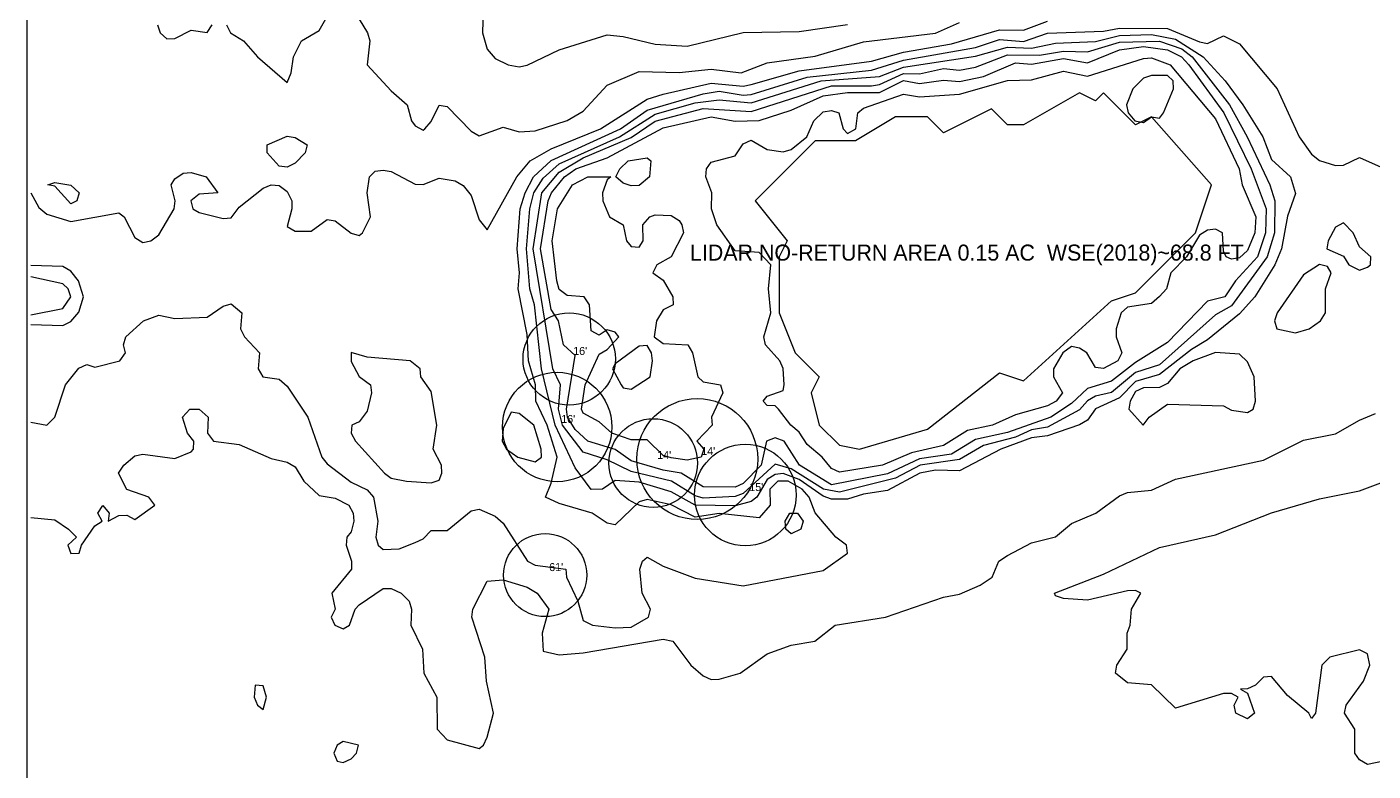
# Model space of a CAD drawing. Extents: x 426033 to 427066, y 1577130 to 1578168.
# Drawn here: x 426050 to 426386.4, y 1577512.5 to 1577698.5 of the extents above; entities that cross this region are included whole.
import ezdxf
from ezdxf.enums import TextEntityAlignment as Align

# ---------------------------------------------------------------- set-up
doc = ezdxf.new("R2010")
doc.units = 21
doc.header["$MEASUREMENT"] = 0
for name, color, linetype in [('C-TOPO-HALF', 9, 'Continuous'), ('C-TOPO-MAJR', 3, 'Continuous'), ('C-TOPO-MINR', 8, 'Continuous'), ('C-WATR-ANNO', 5, 'Continuous'), ('C-WATR-LIDAR', 5, 'Continuous'), ('G-ANNO-ZONE', 6, 'Continuous'), ('L-PLNT-ANNO', 92, 'Continuous'), ('L-PLNT-TREE', 92, 'Continuous')]:
    doc.layers.add(name, color=color, linetype=linetype)

msp = doc.modelspace()

# ---------------------------------------------------------------- linework, layer by layer
at = {"layer": 'C-TOPO-HALF'}
for points, elevation in [([(426164.16, 1577709), (426163.87, 1577697), (426165, 1577692.94), (426167, 1577690.58), (426170.29, 1577689), (426170.29, 1577689), (426173, 1577688.46), (426175, 1577688.89), (426183, 1577692.78), (426195, 1577696.48), (426199, 1577696.12), (426207, 1577694.13), (426215, 1577693.65), (426229, 1577697.05), (426243, 1577697.31), (426255, 1577699.07)], 72.5), ([(426051, 1577657.02), (426053, 1577653.35), (426055, 1577651.71), (426061, 1577649.88), (426073, 1577652.01), (426074.26, 1577651), (426077, 1577645.86), (426079, 1577644.6), (426081, 1577645), (426083, 1577646.54), (426086.77, 1577653), (426087.04, 1577655), (426086.05, 1577659), (426087, 1577660.48), (426089, 1577661.89), (426091, 1577662.12), (426094.82, 1577661), (426097.68, 1577657), (426093, 1577656.66), (426090.98, 1577655), (426091.42, 1577653), (426093, 1577652.1), (426099, 1577650.57), (426101, 1577650.73), (426103, 1577653.41), (426109, 1577658.18), (426111, 1577658.98), (426113, 1577658.88), (426115, 1577657.33), (426116.16, 1577655), (426116.23, 1577653), (426115, 1577648.63), (426117, 1577647.46), (426121, 1577647.41), (426125, 1577650.35), (426127, 1577650.01), (426131, 1577646.94), (426133, 1577646.33), (426133.89, 1577647), (426135.85, 1577651), (426134.99, 1577657), (426135.59, 1577661), (426137, 1577662.43), (426139, 1577662.71), (426141, 1577662.33), (426147, 1577659.21), (426149, 1577659.07), (426153, 1577660.72), (426157, 1577660), (426159, 1577658.82), (426161, 1577656.33), (426163, 1577650.28), (426165, 1577647.73), (426172.41, 1577661), (426175.75, 1577665), (426181, 1577667.97), (426193.35, 1577673), (426205, 1577680.42), (426209, 1577681.68), (426221, 1577684.41), (426229, 1577683.7), (426231, 1577684.06), (426243, 1577687.48), (426261, 1577689.93), (426269, 1577692.2), (426281, 1577694.24), (426293, 1577697.75), (426299, 1577697.65), (426305, 1577699.92)], 71.5), ([(426051, 1577624.12), (426059, 1577623.9), (426061, 1577624.89), (426063, 1577627.16), (426064.13, 1577631), (426062.86, 1577635), (426061, 1577637.41), (426059, 1577638.64), (426051, 1577638.88)], 71.5), ([(426051, 1577575.87), (426057, 1577575.29), (426060.42, 1577573), (426062.35, 1577571), (426060.22, 1577569), (426061, 1577566.9), (426063.04, 1577567), (426063.61, 1577569), (426067, 1577573.82), (426068.79, 1577575), (426067.76, 1577577), (426069, 1577578.9), (426070.56, 1577577), (426070.34, 1577575), (426073, 1577576.37), (426075, 1577576.45), (426077, 1577575.36), (426081.97, 1577579), (426080.5, 1577581), (426075, 1577582.87), (426072.92, 1577587), (426074.25, 1577589), (426077, 1577591.31), (426079, 1577591.7), (426087, 1577590.67), (426091, 1577592.3), (426091.61, 1577593), (426091.7, 1577595), (426090.1, 1577597), (426088.87, 1577601), (426090.7, 1577603), (426093, 1577602.94), (426095.29, 1577601), (426095.13, 1577597), (426096.61, 1577595), (426103, 1577594.11), (426111, 1577590.64), (426115, 1577589.74), (426117, 1577588.57), (426119.21, 1577585), (426123, 1577581.39), (426127, 1577580.7), (426130.44, 1577579), (426131.53, 1577577), (426131.69, 1577575), (426131, 1577572.28), (426129.9, 1577571), (426129.79, 1577569), (426131.09, 1577565), (426131.08, 1577563), (426126.17, 1577557), (426126.99, 1577553), (426126.02, 1577551), (426126.94, 1577549), (426129, 1577548.07), (426130.58, 1577549), (426132.01, 1577553), (426133, 1577554.1), (426139, 1577558.19), (426141, 1577558.19), (426143.51, 1577557), (426145.48, 1577555), (426146.13, 1577553), (426145.92, 1577549), (426148.82, 1577543), (426149.2, 1577537), (426152.42, 1577531), (426152.54, 1577523), (426155, 1577520.34), (426163, 1577518.21), (426164.06, 1577519), (426165, 1577521.02), (426166.6, 1577527), (426164.85, 1577535), (426164.44, 1577541), (426161.15, 1577551), (426161.41, 1577553), (426165, 1577560.02), (426169, 1577560.28), (426175, 1577558.45), (426177.47, 1577557), (426180.42, 1577553), (426178.71, 1577547), (426179, 1577542.46), (426183, 1577541.55), (426189, 1577542.08), (426209, 1577545.51), (426211.37, 1577545), (426215.89, 1577539), (426219, 1577536.29), (426221, 1577535.37), (426223, 1577535.51), (426228.26, 1577537), (426235, 1577541.83), (426241, 1577543.96), (426246.84, 1577545), (426251.99, 1577549), (426264.56, 1577551), (426279, 1577555.96), (426283, 1577556.75), (426288.15, 1577559), (426291.15, 1577561), (426292.89, 1577565), (426295, 1577566.41), (426301, 1577569.55), (426307, 1577571.07), (426311, 1577574.42), (426317.07, 1577577), (426323, 1577581.31), (426325, 1577582.12), (426331, 1577582.74), (426337, 1577585.48), (426359, 1577590.19), (426369, 1577595.21), (426377, 1577596.8), (426383, 1577600.23), (426387, 1577601.84)], 70.5)]:
    msp.add_lwpolyline(points, dxfattribs=dict(at, elevation=elevation))
for points, elevation in [([(426217, 1577578.99), (426211, 1577582.28), (426203, 1577584.7), (426197, 1577585.16), (426193.79, 1577583), (426191, 1577582.92), (426187, 1577588.3), (426181.99, 1577599), (426178.58, 1577613), (426176.87, 1577629), (426175.63, 1577633), (426174.8, 1577643), (426175.66, 1577653), (426176.63, 1577657), (426179, 1577660.7), (426183, 1577664.25), (426198.06, 1577671), (426207, 1577676.68), (426217, 1577679.53), (426223, 1577680.29), (426231, 1577679.48), (426248.43, 1577685), (426263, 1577686.1), (426269, 1577688.44), (426287, 1577691.2), (426295, 1577693.45), (426301, 1577693.14), (426307, 1577694.42), (426317, 1577694.82), (426323, 1577696.31), (426331, 1577696.54), (426337, 1577695.4), (426343.89, 1577691), (426349.42, 1577685), (426353.86, 1577679), (426358.84, 1577671), (426361, 1577665.36), (426365.7, 1577661), (426367, 1577656.89), (426365, 1577651.2), (426363.47, 1577643), (426361.82, 1577639), (426356.86, 1577631), (426353, 1577626.77), (426345, 1577620.27), (426341, 1577617.91), (426333, 1577611.63), (426327, 1577609.88), (426323, 1577605.77), (426317, 1577603.01), (426315, 1577600.24), (426313, 1577599.03), (426305, 1577596.33), (426301, 1577595.8), (426293.32, 1577593), (426283, 1577587.57), (426277, 1577587.74), (426273.15, 1577587), (426265, 1577582.66), (426259, 1577581.75), (426255, 1577580.43), (426251, 1577580.51), (426249, 1577581.19), (426243, 1577585.36), (426239, 1577586.89), (426237, 1577586.66), (426235, 1577585.42), (426232.38, 1577581), (426231, 1577579.85), (426227, 1577578.83), (426217, 1577578.99)], 70.5), ([(426217, 1577584.79), (426213.48, 1577587), (426209, 1577587.68), (426201, 1577590.09), (426197, 1577592.88), (426190.17, 1577595), (426187, 1577597.9), (426185.04, 1577601), (426184.85, 1577603), (426187, 1577616.35), (426184.06, 1577619), (426182.86, 1577625), (426181, 1577627.83), (426178.31, 1577643), (426180.21, 1577655), (426181.06, 1577657), (426184.32, 1577661), (426187.15, 1577663), (426195, 1577665.78), (426209, 1577673.26), (426221, 1577675.98), (426227, 1577674.94), (426233, 1577675.08), (426241, 1577677.64), (426249, 1577681.24), (426255, 1577682.07), (426263, 1577682.07), (426269, 1577685.12), (426273, 1577684.33), (426279, 1577685.17), (426283, 1577684.86), (426289, 1577686.12), (426297, 1577689.54), (426301, 1577689.16), (426309, 1577690.56), (426315, 1577689.48), (426323, 1577692.72), (426329, 1577693.56), (426335, 1577692.78), (426338.5, 1577691), (426340.37, 1577689), (426349.07, 1577677), (426355.88, 1577663), (426359.68, 1577653), (426359.52, 1577647), (426357.45, 1577641), (426352.03, 1577635), (426349.34, 1577631), (426345, 1577629.93), (426335, 1577619.6), (426327, 1577614.66), (426321, 1577609.97), (426315, 1577608.15), (426311, 1577604.41), (426305.88, 1577601), (426295, 1577597.14), (426287, 1577595.42), (426281, 1577591.69), (426273, 1577590.52), (426265, 1577586.82), (426251, 1577584.06), (426243.02, 1577589), (426239.18, 1577595), (426237, 1577595.79), (426234.83, 1577595), (426233.44, 1577589), (426229, 1577584.4), (426227, 1577583.48), (426219, 1577583.58), (426217, 1577584.79)], 69.5), ([(426113, 1577663.68), (426110.06, 1577667), (426110.01, 1577669), (426115, 1577671.14), (426117, 1577670.82), (426119.99, 1577669), (426119.51, 1577667), (426117, 1577664.39), (426115, 1577663.45), (426113, 1577663.68)], 71.5), ([(426061, 1577654.29), (426057, 1577658.66), (426055.2, 1577659), (426057, 1577659.63), (426061, 1577658.97), (426063.02, 1577657), (426062.46, 1577655), (426061, 1577654.29)], 71.5), ([(426144.85, 1577585), (426151, 1577584.52), (426153, 1577585.21), (426153.67, 1577587), (426153.57, 1577589), (426151.54, 1577593), (426152.46, 1577599), (426151, 1577607.41), (426148.44, 1577611), (426148.25, 1577613), (426145.8, 1577615), (426135, 1577615.95), (426131, 1577617.1), (426131, 1577614.89), (426133, 1577611.16), (426135.87, 1577609), (426136.09, 1577607), (426135, 1577602.48), (426133, 1577599.77), (426131.21, 1577599), (426130.99, 1577597), (426132.07, 1577595), (426139.32, 1577587), (426141, 1577585.74), (426144.85, 1577585)], 71.5), ([(426172.66, 1577591), (426177, 1577589.77), (426178.61, 1577591), (426178.47, 1577593), (426176.65, 1577599), (426173, 1577601.91), (426171, 1577602.18), (426169, 1577598.16), (426168.78, 1577595), (426169.83, 1577593), (426172.66, 1577591)], 71.5), ([(426107.64, 1577529), (426109, 1577527.95), (426109.83, 1577531), (426109, 1577533.83), (426107, 1577534.02), (426106.81, 1577531), (426107.64, 1577529)], 70.5), ([(426127.48, 1577515), (426129, 1577514.71), (426131, 1577515.59), (426132.38, 1577517), (426132.82, 1577519), (426129, 1577519.9), (426127.52, 1577519), (426126.72, 1577517), (426127.48, 1577515)], 70.5)]:
    msp.add_lwpolyline(points, close=True, dxfattribs=dict(at, elevation=elevation))
at = {"layer": 'C-TOPO-MAJR', "elevation": 70}
msp.add_lwpolyline([(426219, 1577580.71), (426217, 1577581.28), (426211.06, 1577585), (426201, 1577587.41), (426195, 1577590.29), (426189, 1577592.25), (426183.83, 1577599), (426182.82, 1577603), (426183.36, 1577609), (426181.42, 1577613), (426176.49, 1577643), (426178.68, 1577657), (426183, 1577662.18), (426189, 1577665.72), (426201, 1577670.81), (426207, 1577674.93), (426219, 1577678.1), (426231, 1577677.34), (426251, 1577683.79), (426261, 1577683.79), (426263, 1577684.09), (426269, 1577686.8), (426273, 1577686.74), (426279, 1577688.07), (426283, 1577687.66), (426287, 1577688.38), (426295, 1577691.52), (426303, 1577691.4), (426309, 1577692.44), (426315, 1577692.21), (426323, 1577694.7), (426333, 1577694.92), (426338.6, 1577693), (426341.17, 1577691), (426350.45, 1577679), (426354.93, 1577671), (426360.6, 1577659), (426361.83, 1577655), (426361.7, 1577647), (426359.91, 1577641), (426351, 1577628.74), (426347, 1577626.55), (426333, 1577614.02), (426327, 1577612.09), (426321, 1577607.13), (426317, 1577606.21), (426315, 1577605.06), (426313, 1577602.82), (426305, 1577598.44), (426301, 1577597.8), (426297, 1577595.93), (426289, 1577593.91), (426283, 1577590.4), (426273.18, 1577589), (426267, 1577585.7), (426253, 1577582.24), (426249.05, 1577583), (426241, 1577588.05), (426237, 1577589.18), (426229, 1577581.87), (426227, 1577581.11), (426219, 1577580.71)], close=True, dxfattribs=at)
msp.add_lwpolyline([(426391, 1577515.38), (426385, 1577514.14), (426383, 1577515.31), (426381.81, 1577517), (426381.83, 1577523), (426379.23, 1577527), (426379.62, 1577529), (426383.99, 1577535), (426385.55, 1577539), (426385, 1577541.82), (426383, 1577542.85), (426375.52, 1577541), (426373.59, 1577539), (426371.95, 1577527), (426371, 1577525.63), (426370.34, 1577527), (426365, 1577531.42), (426361, 1577536.19), (426359, 1577535.96), (426357, 1577534.02), (426355, 1577533.12), (426353.24, 1577533), (426355, 1577531.97), (426356.76, 1577527), (426355, 1577525.59), (426352.05, 1577527), (426351.65, 1577529), (426352.62, 1577531), (426351, 1577531.88), (426349, 1577531.9), (426337, 1577528.23), (426331, 1577534.1), (426325, 1577534.59), (426321.98, 1577537), (426322.32, 1577539), (426324.9, 1577543), (426324.9, 1577547), (426325.67, 1577549), (426325.97, 1577553), (426328.31, 1577557), (426327, 1577557.65), (426325, 1577557.56), (426315, 1577555.21), (426309, 1577555.61), (426307, 1577556.35), (426306.79, 1577557), (426319, 1577561.69), (426333, 1577568.36), (426347, 1577571.53), (426361, 1577577.05), (426373, 1577580.55), (426383, 1577582.54), (426397, 1577587.8)], dxfattribs=at)
at = {"layer": 'C-TOPO-MINR'}
for points, elevation in [([(426099.87, 1577699), (426100.87, 1577697), (426104.15, 1577695), (426107.65, 1577691), (426115, 1577684.59), (426116.06, 1577687), (426116.64, 1577691), (426118.63, 1577695), (426123, 1577697.56), (426125, 1577701.1)], 72), ([(426051, 1577599.72), (426055, 1577598.96), (426057, 1577600.96), (426059.68, 1577609), (426063, 1577613.2), (426065, 1577614.13), (426067, 1577613.42), (426073.19, 1577615), (426074.61, 1577617), (426074.16, 1577619), (426074.72, 1577621), (426079.16, 1577625), (426083, 1577626.47), (426087, 1577625.63), (426095, 1577625.94), (426099, 1577628.7), (426101, 1577629.31), (426103.7, 1577627), (426103.37, 1577623), (426104.34, 1577621), (426108.11, 1577617), (426107.78, 1577613), (426108.94, 1577611), (426113, 1577610.49), (426115, 1577608.67), (426120.16, 1577601), (426123.73, 1577591), (426125, 1577589.31), (426131, 1577584.71), (426135, 1577582.77), (426136.63, 1577581), (426137.65, 1577575), (426137.19, 1577571), (426137.77, 1577569), (426139, 1577567.93), (426143, 1577568.09), (426147, 1577569.65), (426149, 1577570.52), (426151, 1577572.63), (426155, 1577572.64), (426161, 1577577.56), (426163, 1577577.98), (426167, 1577576.23), (426169, 1577574.5), (426175.08, 1577565), (426177, 1577564.01), (426184.64, 1577563), (426184.79, 1577561), (426187.69, 1577555), (426189, 1577550.15), (426191.33, 1577549), (426197, 1577548.33), (426201, 1577548.49), (426205.31, 1577551), (426205.8, 1577553), (426203.71, 1577557), (426203.13, 1577563), (426203.84, 1577565), (426205, 1577565.96), (426209, 1577563.75), (426217, 1577560.76), (426229, 1577558.82), (426249, 1577562.66), (426255.08, 1577567), (426254.77, 1577569), (426252.15, 1577571), (426247, 1577577.05), (426245.43, 1577581), (426243.68, 1577583), (426240.25, 1577585), (426237.63, 1577585), (426235.64, 1577583), (426235.72, 1577579), (426233, 1577575.83), (426223, 1577576.85), (426217, 1577575.94), (426211, 1577579.08), (426205, 1577580.38), (426203, 1577579.78), (426197, 1577574.08), (426195, 1577574.47), (426191.2, 1577577), (426183, 1577579.37), (426179.54, 1577581), (426181, 1577584.51), (426182.5, 1577591), (426180.01, 1577599), (426177.15, 1577605), (426177.07, 1577609), (426175.3, 1577615), (426175, 1577621.61), (426172.74, 1577633), (426173.06, 1577637), (426172.46, 1577643), (426173.27, 1577653), (426174.46, 1577657), (426176.6, 1577661), (426181, 1577665.12), (426198.3, 1577673), (426205, 1577677.66), (426219, 1577681.76), (426223, 1577682.39), (426229, 1577681.39), (426231, 1577681.61), (426245, 1577685.94), (426261, 1577687.7), (426269, 1577690.18), (426287, 1577693.37), (426293, 1577695.29), (426299, 1577694.81), (426305, 1577696.88), (426319, 1577697.41), (426323, 1577698.18), (426335, 1577698.09), (426343, 1577694.71), (426345, 1577694.34), (426349, 1577696.23), (426353, 1577694.26), (426362.44, 1577683), (426367.9, 1577671), (426371, 1577666.68), (426373, 1577665.06), (426377, 1577663.86), (426379, 1577663.94), (426383, 1577665.88), (426393.8, 1577661)], 71), ([(426082.61, 1577699), (426083.33, 1577697), (426085, 1577695.51), (426087, 1577695.56), (426091, 1577697.68), (426095, 1577697.04), (426096.25, 1577699)], 72), ([(426133, 1577700.41), (426135.13, 1577697), (426135.71, 1577695), (426135.04, 1577689), (426141, 1577682.47), (426145.05, 1577679), (426146.12, 1577675), (426147, 1577673.79), (426149, 1577672.66), (426149.42, 1577673), (426151, 1577674.81), (426153, 1577678.96), (426155, 1577678.56), (426161, 1577672.46), (426163, 1577671.23), (426169, 1577673.46), (426173, 1577672.25), (426177, 1577672.51), (426185, 1577675.1), (426189, 1577677.4), (426195, 1577683.91), (426203, 1577687.31), (426213, 1577687.11), (426221, 1577687.88), (426228.47, 1577687), (426235, 1577689.51), (426247, 1577691.15), (426259, 1577694.74), (426277, 1577696.89), (426283, 1577699.61)], 72), ([(426051, 1577626.55), (426059, 1577628.14), (426060.95, 1577631), (426060.34, 1577633), (426059, 1577634.31), (426051, 1577636.01)], 72)]:
    msp.add_lwpolyline(points, dxfattribs=dict(at, elevation=elevation))
for points, elevation in [([(426251, 1577588.1), (426248.69, 1577591), (426245, 1577594.13), (426243, 1577597.23), (426240.84, 1577599), (426237.81, 1577603), (426237, 1577603.8), (426235, 1577603.84), (426233.98, 1577605), (426235, 1577606.18), (426239, 1577607.61), (426239.23, 1577609), (426239, 1577613.14), (426238.1, 1577615), (426234.55, 1577619), (426234.1, 1577621), (426235.9, 1577627), (426235.3, 1577633), (426235.87, 1577639), (426233, 1577642.12), (426227, 1577642.52), (426222.4, 1577649), (426221.07, 1577653), (426221.11, 1577657), (426219.67, 1577661), (426219.78, 1577663), (426221, 1577664.7), (426227, 1577666.28), (426229, 1577669.3), (426231, 1577670.19), (426235, 1577667.87), (426239, 1577667.27), (426241, 1577667.85), (426244.88, 1577671), (426246.65, 1577675), (426249, 1577677.23), (426251, 1577677.6), (426252.91, 1577677), (426253.95, 1577673), (426255, 1577671.88), (426257.15, 1577673), (426257.62, 1577677), (426259, 1577678.21), (426269, 1577681.7), (426273, 1577680.97), (426283, 1577681.7), (426295, 1577685.1), (426301, 1577685.21), (426309, 1577687.43), (426315, 1577686.17), (426329, 1577690.6), (426331, 1577690.78), (426335.65, 1577689), (426347, 1577675.5), (426352.92, 1577663), (426353.68, 1577659), (426357.11, 1577651), (426356.8, 1577647), (426355, 1577642.62), (426353, 1577640.79), (426351, 1577640.45), (426349.63, 1577641), (426349, 1577642.44), (426348.74, 1577647), (426347, 1577647.97), (426345, 1577647.69), (426343, 1577646.41), (426339.74, 1577641), (426335.79, 1577637), (426334.76, 1577633), (426333, 1577631.14), (426331, 1577629.38), (426325, 1577628.41), (426323.42, 1577627), (426322.16, 1577623), (426322.19, 1577621), (426323.56, 1577617), (426322.62, 1577615), (426319, 1577613.14), (426317, 1577613.39), (426314.86, 1577617), (426313, 1577618.24), (426311, 1577618.59), (426308.83, 1577617), (426306.53, 1577613), (426306.54, 1577611), (426308.76, 1577607), (426307.15, 1577605), (426305, 1577603.76), (426297, 1577601.54), (426291.26, 1577599), (426285, 1577597.59), (426279, 1577593.91), (426271, 1577592.06), (426263.76, 1577589), (426253, 1577587.22), (426251, 1577588.1)], 69), ([(426326.86, 1577675), (426329, 1577674.56), (426331, 1577675.99), (426333, 1577675.7), (426333.98, 1577677), (426336.5, 1577683), (426336.45, 1577685), (426335, 1577686.34), (426331, 1577686.36), (426329, 1577685.64), (426326.33, 1577683), (426324.77, 1577679), (426325.18, 1577677), (426326.86, 1577675)], 69), ([(426201, 1577658.76), (426199, 1577659.46), (426197.19, 1577661), (426198.12, 1577663), (426200.26, 1577665), (426205, 1577665.74), (426205.91, 1577665), (426205.55, 1577661), (426203, 1577658.84), (426201, 1577658.76)], 69), ([(426211, 1577590.77), (426209, 1577591.4), (426205, 1577595.31), (426201, 1577595.32), (426196.16, 1577597), (426193, 1577599.8), (426189, 1577601.93), (426188.6, 1577603), (426189.53, 1577609), (426193, 1577616.71), (426195, 1577617.89), (426197.92, 1577621), (426197, 1577622.19), (426195, 1577622.77), (426193, 1577621.48), (426191, 1577622.57), (426190.57, 1577629), (426189.24, 1577631), (426185, 1577631.37), (426183, 1577632.82), (426182.44, 1577635), (426181.22, 1577645), (426182.6, 1577653), (426186.3, 1577659), (426190.12, 1577661), (426195.91, 1577661), (426195, 1577660.25), (426193.84, 1577657), (426193.89, 1577655), (426195.58, 1577651), (426198.97, 1577649), (426199.82, 1577645), (426201, 1577643.59), (426203, 1577643.46), (426203.99, 1577645), (426203.93, 1577649), (426205.61, 1577651), (426207, 1577651.5), (426211, 1577651.32), (426213, 1577650.13), (426213.65, 1577649), (426214.08, 1577647), (426210.97, 1577641), (426207.4, 1577639), (426206.38, 1577637), (426209, 1577635.19), (426211.42, 1577631), (426211.49, 1577629), (426209, 1577627.81), (426207.29, 1577625), (426206.74, 1577621), (426209, 1577619.33), (426215.13, 1577619), (426216.31, 1577617), (426217.65, 1577611), (426219, 1577609.77), (426223.32, 1577609), (426223.87, 1577607), (426221.03, 1577601), (426221.23, 1577599), (426217.39, 1577595), (426219.16, 1577593), (426218.48, 1577591), (426215, 1577590.22), (426211, 1577590.77)], 69), ([(426380.3, 1577639), (426383, 1577637.71), (426385, 1577638.42), (426385.75, 1577639), (426385.82, 1577641), (426383, 1577643.53), (426381.42, 1577647), (426379, 1577649.51), (426377, 1577648.47), (426375.16, 1577645), (426374.85, 1577643), (426379, 1577641.2), (426380.3, 1577639)], 71), ([(426362.35, 1577623), (426367, 1577622.07), (426370.4, 1577623), (426373.26, 1577625), (426374.49, 1577627), (426374.45, 1577633), (426375.89, 1577637), (426375, 1577638.61), (426373, 1577639.08), (426369, 1577636.56), (426362.44, 1577627), (426361.77, 1577625), (426362.35, 1577623)], 71), ([(426198.48, 1577609), (426199, 1577608.29), (426201, 1577607.92), (426205.69, 1577611), (426206.3, 1577615), (426206.1, 1577617), (426205, 1577618.83), (426203, 1577618.7), (426197, 1577614.25), (426196.28, 1577613), (426198.48, 1577609)], 69), ([(426328.96, 1577599), (426330.4, 1577601), (426335, 1577604.18), (426349, 1577603.8), (426351, 1577602.75), (426355, 1577602.09), (426356.38, 1577603), (426357.01, 1577605), (426356.65, 1577611), (426355, 1577614.8), (426353, 1577616.69), (426347, 1577617.09), (426341.41, 1577615), (426338.11, 1577613), (426335, 1577609.38), (426333, 1577608.37), (426329, 1577608.3), (426327, 1577607.39), (426325.63, 1577605), (426325.36, 1577603), (426328.96, 1577599)], 71), ([(426241, 1577571.85), (426239.65, 1577573), (426239.45, 1577575), (426240.63, 1577577), (426242.56, 1577577), (426243.93, 1577575), (426243.39, 1577573), (426241, 1577571.85)], 71)]:
    msp.add_lwpolyline(points, close=True, dxfattribs=dict(at, elevation=elevation))
at = {"layer": 'C-WATR-LIDAR', "elevation": 68.77}
msp.add_lwpolyline([(426258, 1577593), (426275, 1577598), (426293, 1577612), (426299, 1577610), (426321, 1577630), (426327, 1577632), (426342, 1577647), (426346, 1577659), (426331, 1577676), (426327, 1577674), (426319, 1577682), (426317, 1577680), (426313, 1577682), (426299, 1577674), (426295, 1577674), (426291, 1577678), (426279, 1577672), (426275, 1577676), (426267, 1577676), (426257, 1577670), (426247, 1577670), (426232, 1577655), (426240, 1577645), (426238, 1577641), (426238, 1577627), (426242, 1577617), (426248, 1577611), (426246, 1577607), (426248, 1577599), (426253, 1577594), (426258, 1577593)], close=True, dxfattribs=at)
at = {"layer": 'G-ANNO-ZONE'}
msp.add_lwpolyline([(427050, 1577150), (427050, 1578150), (426050, 1578150), (426050, 1577150), (427050, 1577150)], close=True, dxfattribs=at)
at = {"layer": 'L-PLNT-TREE'}
for centre, radius in [((426185.5, 1577615.5), 11.53), ((426182.5, 1577598.5), 13.67), ((426217.5, 1577590.5), 15.1), ((426206.5, 1577589.5), 11.07), ((426229.5, 1577581.5), 12.7), ((426179.5, 1577561.5), 10.38)]:
    msp.add_circle(centre, radius, dxfattribs=at)

# ---------------------------------------------------------------- texts
at = {"layer": 'C-WATR-ANNO'}
msp.add_text('LIDAR NO-RETURN AREA 0.15 AC  WSE(2018)~68.8 FT', height=4, dxfattribs=at).set_placement((426284.86, 1577642.08), align=Align.MIDDLE_CENTER)
at = {"layer": 'L-PLNT-ANNO'}
for s, p in [("16'", (426186.5, 1577616.5)), ("16'", (426183.5, 1577599.5)), ("14'", (426218.5, 1577591.5)), ("14'", (426207.5, 1577590.5)), ("15'", (426230.5, 1577582.5)), ("61'", (426180.5, 1577562.5))]:
    msp.add_text(s, height=2, dxfattribs=at).set_placement(p)

doc.saveas('drawing.dxf')
